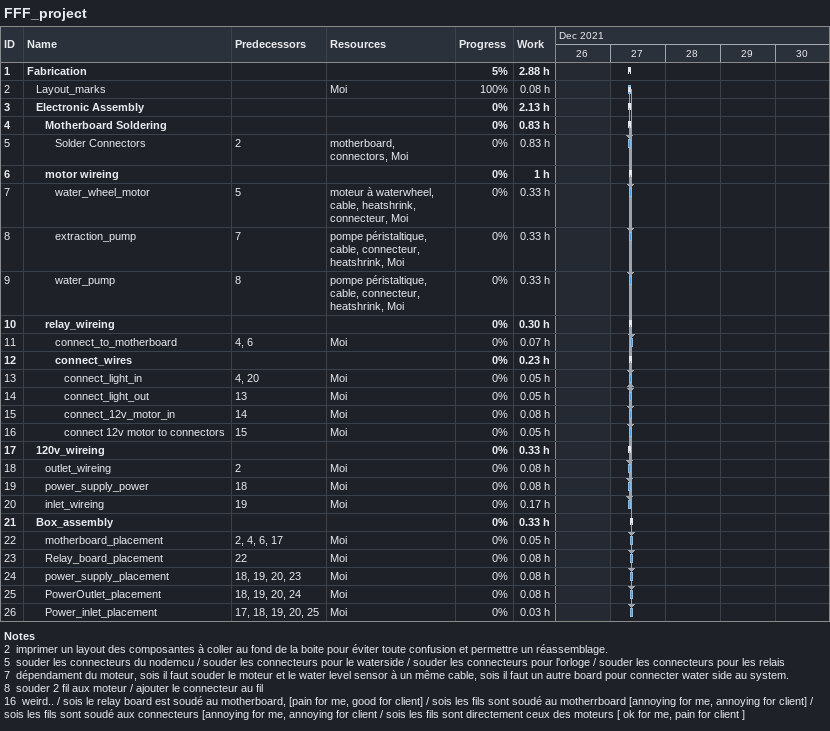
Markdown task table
FFF_project

| ID | Level | Task | Start | Finish | Predecessors | Resources | % complete | Work (h) |
|---|---|---|---|---|---|---|---|---|
| 1 | 1 | **Fabrication** | 2021-12-27 | 2021-12-27 |  |  | 5 | 2.88 |
| 2 | 2 | Layout_marks | 2021-12-27 | 2021-12-27 |  | Moi | 100 | 0.08 |
| 3 | 2 | **Electronic Assembly** | 2021-12-27 | 2021-12-27 |  |  | 0 | 2.13 |
| 4 | 3 | **Motherboard Soldering** | 2021-12-27 | 2021-12-27 |  |  | 0 | 0.83 |
| 5 | 4 | Solder Connectors | 2021-12-27 | 2021-12-27 | 2 | motherboard, connectors, Moi | 0 | 0.83 |
| 6 | 3 | **motor wireing** | 2021-12-27 | 2021-12-27 |  |  | 0 | 1 |
| 7 | 4 | water_wheel_motor | 2021-12-27 | 2021-12-27 | 5 | moteur à waterwheel, cable, heatshrink, connecteur, Moi | 0 | 0.33 |
| 8 | 4 | extraction_pump | 2021-12-27 | 2021-12-27 | 7 | pompe péristaltique, cable, connecteur, heatshrink, Moi | 0 | 0.33 |
| 9 | 4 | water_pump | 2021-12-27 | 2021-12-27 | 8 | pompe péristaltique, cable, connecteur, heatshrink, Moi | 0 | 0.33 |
| 10 | 3 | **relay_wireing** | 2021-12-27 | 2021-12-27 |  |  | 0 | 0.30 |
| 11 | 4 | connect_to_motherboard | 2021-12-27 | 2021-12-27 | 4, 6 | Moi | 0 | 0.07 |
| 12 | 4 | **connect_wires** | 2021-12-27 | 2021-12-27 |  |  | 0 | 0.23 |
| 13 | 5 | connect_light_in | 2021-12-27 | 2021-12-27 | 4, 20 | Moi | 0 | 0.05 |
| 14 | 5 | connect_light_out | 2021-12-27 | 2021-12-27 | 13 | Moi | 0 | 0.05 |
| 15 | 5 | connect_12v_motor_in | 2021-12-27 | 2021-12-27 | 14 | Moi | 0 | 0.08 |
| 16 | 5 | connect 12v motor to connectors | 2021-12-27 | 2021-12-27 | 15 | Moi | 0 | 0.05 |
| 17 | 2 | **120v_wireing** | 2021-12-27 | 2021-12-27 |  |  | 0 | 0.33 |
| 18 | 3 | outlet_wireing | 2021-12-27 | 2021-12-27 | 2 | Moi | 0 | 0.08 |
| 19 | 3 | power_supply_power | 2021-12-27 | 2021-12-27 | 18 | Moi | 0 | 0.08 |
| 20 | 3 | inlet_wireing | 2021-12-27 | 2021-12-27 | 19 | Moi | 0 | 0.17 |
| 21 | 2 | **Box_assembly** | 2021-12-27 | 2021-12-27 |  |  | 0 | 0.33 |
| 22 | 3 | motherboard_placement | 2021-12-27 | 2021-12-27 | 2, 4, 6, 17 | Moi | 0 | 0.05 |
| 23 | 3 | Relay_board_placement | 2021-12-27 | 2021-12-27 | 22 | Moi | 0 | 0.08 |
| 24 | 3 | power_supply_placement | 2021-12-27 | 2021-12-27 | 18, 19, 20, 23 | Moi | 0 | 0.08 |
| 25 | 3 | PowerOutlet_placement | 2021-12-27 | 2021-12-27 | 18, 19, 20, 24 | Moi | 0 | 0.08 |
| 26 | 3 | Power_inlet_placement | 2021-12-27 | 2021-12-27 | 17, 18, 19, 20, 25 | Moi | 0 | 0.03 |

Notes
- 2: imprimer un layout des composantes à coller au fond de la boite pour éviter toute confusion et permettre un réassemblage.
- 5: souder les connecteurs du nodemcu / souder les connecteurs pour le waterside / souder les connecteurs pour l'orloge / souder les connecteurs pour les relais
- 7: dépendament du moteur, sois il faut souder le moteur et le water level sensor à un même cable, sois il faut un autre board pour connecter water side au system.
- 8: souder 2 fil aux moteur / ajouter le connecteur au fil
- 16: weird.. / sois le relay board est soudé au motherboard, [pain for me, good for client] / sois les fils sont soudé au motherrboard [annoying for me, annoying for client] / sois les fils sont soudé aux connecteurs [annoying for me, annoying for client / sois les fils sont directement ceux des moteurs [ ok for me, pain for client ]
